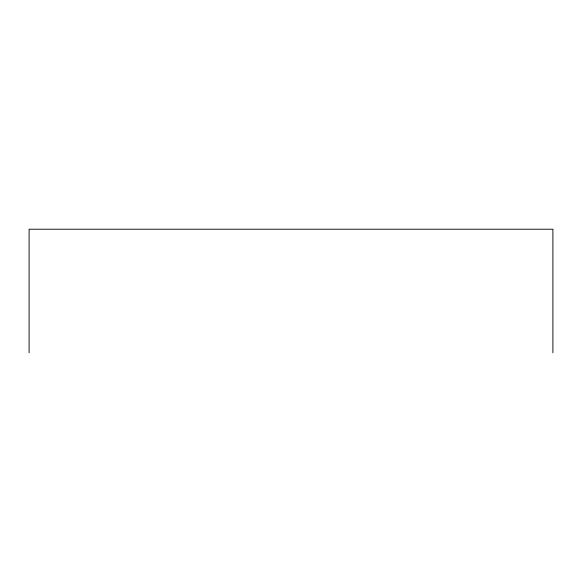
<?xml version="1.0" encoding="UTF-8"?>
<svg xmlns="http://www.w3.org/2000/svg" width="582" height="582" viewBox="0 0 582 582"><rect width="100%" height="100%" fill="white"/><g stroke="black" fill="none" stroke-linecap="round" stroke-linejoin="round"><path stroke-width="0.87" d="M552.9 352.787L552.9 229.213L29.1 229.213L29.1 352.787"/></g></svg>
